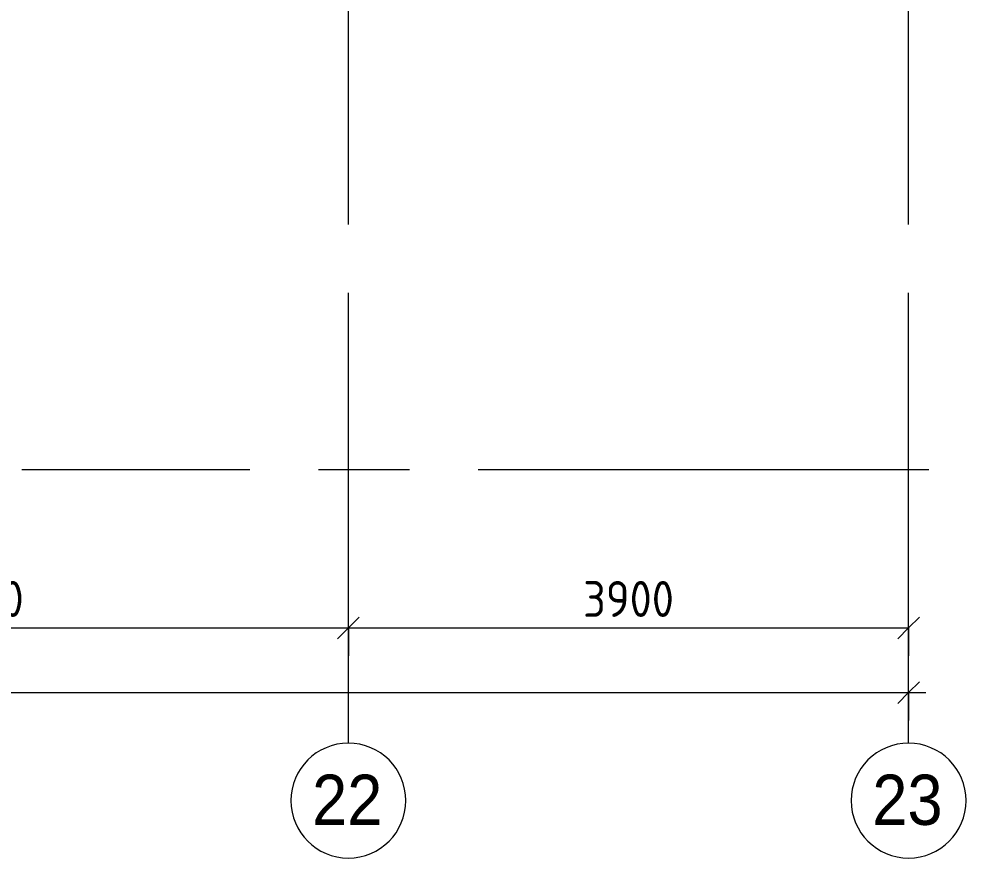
# Model space of a CAD drawing. Header units: millimetres. Extents: x 35787 to 244346, y -8553 to 29000.
# Drawn here: x 78367 to 84960, y -2706 to 3136 of the extents above; entities that cross this region are included whole.
import ezdxf

# ---------------------------------------------------------------- set-up
doc = ezdxf.new("R2010")
doc.units = ezdxf.units.MM
doc.linetypes.add('Осевая', pattern=[3175, 635, -476.25, 1587.5, -476.25])
for name, color, linetype, lineweight in [('A-ANNO-DIMS', 7, 'Continuous', 9), ('A-ANNO-DIMS-100', 7, 'Continuous', 9), ('Оси', 7, 'Continuous', 9), ('Оси-1', 7, 'Continuous', 20), ('Оси-2', 7, 'Осевая', 9)]:
    doc.layers.add(name, color=color, linetype=linetype, lineweight=lineweight)
doc.styles.add('Arial', font='arial.ttf', dxfattribs={"width": 0.9, "height": 350})
doc.styles.add('ISOCPEUR', font='isocpeur.ttf', dxfattribs={"width": 0.9, "height": 250})
doc.dimstyles.new('ISO-2_5_0_9К_БОЛЬШОЙ', dxfattribs={"dimscale": 304.8, "dimtxt": 248.995294, "dimasz": 0.492126, "dimexe": 0.393701, "dimexo": 0.984252, "dimgap": 0, "dimtad": 1, "dimdec": 0, "dimrnd": 10, "dimzin": 0, "dimdsep": 46, "dimtxsty": 'ISOCPEUR', "dimblk1": 'OBLIQUE', "dimblk2": 'OBLIQUE', "dimsah": 1, "dimcen": 0.09, "dimdle": 0.393701, "dimazin": 0, "dimtfac": 1, "dimtdec": 4, "dimtix": 1, "dimtmove": 0, "dimatfit": 3, "dimfxl": 1, "dimtvp": 1, "dimtolj": 1, "dimtzin": 0, "dimarcsym": 2})
doc.dimstyles.new('ISO-2_5_0_9К_БОЛЬШОЙ_1', dxfattribs={"dimscale": 304.8, "dimtxt": 248.995294, "dimasz": 0.492126, "dimexe": 0.393701, "dimexo": 0.984252, "dimgap": 0, "dimtad": 1, "dimdec": 0, "dimrnd": 10, "dimzin": 0, "dimdsep": 46, "dimtxsty": 'ISOCPEUR', "dimblk1": 'OBLIQUE', "dimblk2": 'OBLIQUE', "dimsah": 1, "dimcen": 0.09, "dimdle": 0.393701, "dimazin": 0, "dimtfac": 1, "dimtdec": 4, "dimtix": 1, "dimtmove": 2, "dimatfit": 3, "dimfxl": 1, "dimtvp": 1, "dimtolj": 1, "dimtzin": 0, "dimarcsym": 2})

# ---------------------------------------------------------------- blocks, each defined once
blk = doc.blocks.new('Ось сетки - D8-29747960-План монтажа стен и перегородок 1 этажа  в осях 12-23')
at = {"layer": 'Оси-1'}
for start, end in [(360, 180), (180, 360)]:
    blk.add_arc((0, 0), 4, start, end, dxfattribs=at)
blk = doc.blocks.new('DIMBLOCK16-План монтажа стен и перегородок 1 этажа  в осях 12-23')
at = {"layer": 'A-ANNO-DIMS-100'}
for p, q in [((75560, -1298.1), (75560, -984.2)), ((80660, -1298.1), (80660, -984.2)), ((75560, -1104.2), (80660, -1104.2)), ((75560, -1104.2), (75560, -1298.1)), ((80660, -1104.2), (80660, -1298.1))]:
    blk.add_line(p, q, dxfattribs=at)
at = {"layer": 'A-ANNO-DIMS-100', "lineweight": 20}
for p, q in [((75560, -1104.2), (75635, -1029.2)), ((80660, -1104.2), (80735, -1029.2)), ((75560, -1104.2), (75485, -1179.2)), ((80660, -1104.2), (80585, -1179.2))]:
    blk.add_line(p, q, dxfattribs=at)
at = {"layer": 'A-ANNO-DIMS-100', "color": 0, "insert": (77815.5, -777.5), "char_height": 250, "width": 706.764, "attachment_point": 1, "line_spacing_factor": 1.149209, "style": 'ISOCPEUR'}
blk.add_mtext('5100', dxfattribs=at)
blk = doc.blocks.new('_Oblique')
at = {"color": 0, "linetype": 'ByBlock', "lineweight": -2}
blk.add_line((-0.5, -0.5), (0.5, 0.5), dxfattribs=at)
blk = doc.blocks.new('DIMBLOCK17-План монтажа стен и перегородок 1 этажа  в осях 12-23')
at = {"layer": 'A-ANNO-DIMS-100'}
for p, q in [((80660, -1298.1), (80660, -984.2)), ((84560, -1298.1), (84560, -984.2)), ((80660, -1104.2), (84560, -1104.2)), ((80660, -1104.2), (80660, -1298.1)), ((84560, -1104.2), (84560, -1298.1))]:
    blk.add_line(p, q, dxfattribs=at)
at = {"layer": 'A-ANNO-DIMS-100', "lineweight": 20}
for p, q in [((80660, -1104.2), (80735, -1029.2)), ((84560, -1104.2), (84635, -1029.2)), ((80660, -1104.2), (80585, -1179.2)), ((84560, -1104.2), (84485, -1179.2))]:
    blk.add_line(p, q, dxfattribs=at)
at = {"layer": 'A-ANNO-DIMS-100', "color": 0, "insert": (82294, -777.5), "char_height": 250, "width": 758.478, "attachment_point": 1, "line_spacing_factor": 1.149209, "style": 'ISOCPEUR'}
blk.add_mtext('3900', dxfattribs=at)
blk = doc.blocks.new('DIMBLOCK31-План монтажа стен и перегородок 1 этажа  в осях 12-23')
at = {"layer": 'A-ANNO-DIMS-100'}
for p, q in [((38760, -1748.6), (38760, -1434.7)), ((84560, -1748.6), (84560, -1434.7)), ((38640, -1554.7), (84680, -1554.7)), ((38760, -1554.7), (38760, -1748.6)), ((84560, -1554.7), (84560, -1748.6))]:
    blk.add_line(p, q, dxfattribs=at)
at = {"layer": 'A-ANNO-DIMS-100', "lineweight": 20}
for p, q in [((38760, -1554.7), (38835, -1479.7)), ((84560, -1554.7), (84635, -1479.7)), ((38760, -1554.7), (38685, -1629.7)), ((84560, -1554.7), (84485, -1629.7))]:
    blk.add_line(p, q, dxfattribs=at)
at = {"layer": 'A-ANNO-DIMS-100', "color": 0, "insert": (63069.5, -1228.1), "char_height": 250, "width": 976.828, "attachment_point": 1, "line_spacing_factor": 1.149209, "style": 'ISOCPEUR'}
blk.add_mtext('45800', dxfattribs=at)

msp = doc.modelspace()

# ---------------------------------------------------------------- linework, layer by layer
at = {"layer": 'Оси'}
for p, q in [((80660, -1906.3), (80660, 593.7)), ((84560, -1906.3), (84560, 593.7)), ((82200, 0), (84700, 0))]:
    msp.add_line(p, q, dxfattribs=at)
at = {"layer": 'Оси-2'}
for p, q in [((80660, 593.7), (80660, 24890.1)), ((84560, 593.7), (84560, 19415.1)), ((39176.2, 0), (82200, 0))]:
    msp.add_line(p, q, dxfattribs=at)

# ---------------------------------------------------------------- block references
at = {"layer": 'Оси-1', "xscale": 99.99999999999993, "yscale": 99.99999999999993, "zscale": 99.99999999999993}
for p in [(80660, -2306.3), (84560, -2306.3)]:
    msp.add_blockref('Ось сетки - D8-29747960-План монтажа стен и перегородок 1 этажа  в осях 12-23', p, dxfattribs=at)

# ---------------------------------------------------------------- texts
at = {"layer": 'Оси', "char_height": 350, "width": 606.076, "attachment_point": 1, "style": 'Arial'}
for s, insert in [('22', (80407.4, -2125.6)), ('23', (84307.4, -2125.6))]:
    msp.add_mtext(s, dxfattribs=dict(at, insert=insert))

# ---------------------------------------------------------------- dimensions: what is measured, and where the dimension line sits
at = {"layer": 'A-ANNO-DIMS'}
for base, p1, p2, override, picture, middle in [((80660, -1104.2), (75560, -998.1), (80660, -998.1), {"dimpost": '<>', "dimfxl": 5100}, 'DIMBLOCK16-План монтажа стен и перегородок 1 этажа  в осях 12-23', (78110, -979.2)), ((84560, -1104.2), (80660, -998.1), (84560, -998.1), {"dimpost": '<>', "dimfxl": 3900}, 'DIMBLOCK17-План монтажа стен и перегородок 1 этажа  в осях 12-23', (82610, -979.2))]:
    dim = msp.add_linear_dim(base=base, p1=p1, p2=p2, dimstyle='ISO-2_5_0_9К_БОЛЬШОЙ', override=override, dxfattribs=at)
    dim.commit()
    dim.dimension.update_dxf_attribs({"geometry": picture, "text_midpoint": middle})
dim = msp.add_linear_dim(base=(84560, -1554.7), p1=(38760, -1448.6), p2=(84560, -1448.6), dimstyle='ISO-2_5_0_9К_БОЛЬШОЙ_1', override={"dimpost": '<>', "dimfxl": 45800}, dxfattribs=at)
dim.commit()
dim.dimension.update_dxf_attribs({"geometry": 'DIMBLOCK31-План монтажа стен и перегородок 1 этажа  в осях 12-23', "text_midpoint": (63557.9, -1394.7), "dimtype": 160})

doc.saveas('drawing.dxf')
